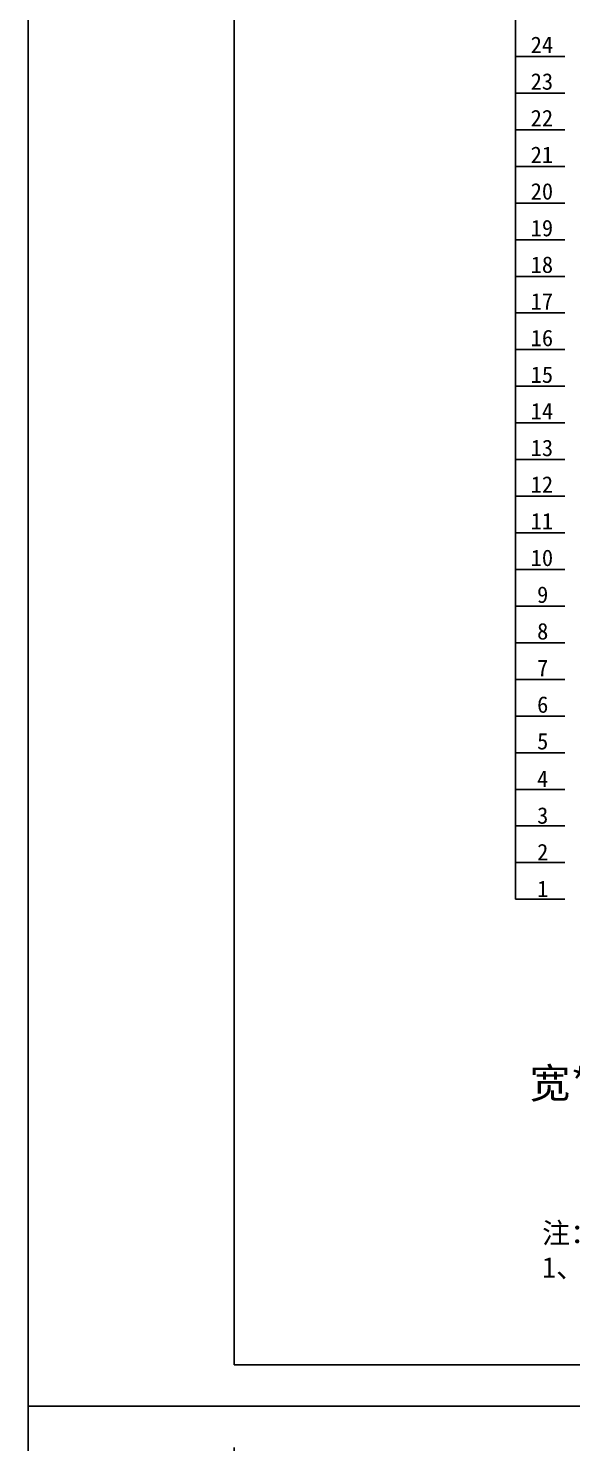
# Model space of a CAD drawing. Extents: x -75138 to 15640, y -12340 to 70479.
# Drawn here: x 3040 to 3699, y -6444 to -4729 of the extents above; entities that cross this region are included whole.
import ezdxf
from ezdxf.enums import TextEntityAlignment as Align

# ---------------------------------------------------------------- set-up
doc = ezdxf.new("R2010")
doc.units = 0
doc.linetypes.add('PHANTOM2', pattern=[1.25, 0.625, -0.125, 0.125, -0.125, 0.125, -0.125])
doc.layers.get('0').update_dxf_attribs({"linetype": 'CONTINUOUS'})
for name, color, linetype in [('假设轮廓', 4, 'PHANTOM2'), ('尺寸线', 3, 'CONTINUOUS'), ('轮廓线', 7, 'CONTINUOUS')]:
    doc.layers.add(name, color=color, linetype=linetype)
doc.styles.get("Standard").update_dxf_attribs({"font": 'SIMFANG.TTF'})
doc.styles.add('仿宋3.5', font='SIMFANG.TTF', dxfattribs={"width": 0.7, "height": 3.5})

# ---------------------------------------------------------------- blocks, each defined once
blk = doc.blocks.new('图框')
for p, q in [((3441.05, 1159.74), (3441.05, 1456.74)), ((3441.05, 1456.74), (3861.05, 1456.74)), ((3861.05, 1159.74), (3441.05, 1159.74))]:
    blk.add_line(p, q)
at = {"color": 1, "lineweight": -3}
for p, q in [((3466.05, 1164.74), (3466.05, 1451.74)), ((3856.05, 1164.74), (3466.05, 1164.74))]:
    blk.add_line(p, q, dxfattribs=at)
at = {"style": '仿宋3.5', "width": 0.8}
for tag, p in [('车站站名', (3771.33, 1184.32)), ('图纸名称', (3771.41, 1173.86))]:
    blk.add_attdef(tag, text='', height=4, dxfattribs=at).set_placement(p, align=Align.MIDDLE)

msp = doc.modelspace()

# ---------------------------------------------------------------- linework, layer by layer
at = {"layer": '尺寸线'}
for p, q in [((3630.8, -5785.2), (3630.8, -3651.6)), ((3630.8, -3740.5), (3630.8, -5785.2)), ((3630.8, -4762.9), (3690.8, -4762.9)), ((3630.8, -4807.3), (3690.8, -4807.3)), ((3630.8, -4851.8), (3690.8, -4851.8)), ((3630.8, -4896.2), (3690.8, -4896.2)), ((3630.8, -4940.7), (3690.8, -4940.7)), ((3630.8, -4985.1), (3690.8, -4985.1)), ((3630.8, -5029.6), (3690.8, -5029.6)), ((3630.8, -5074), (3690.8, -5074)), ((3630.8, -5118.5), (3690.8, -5118.5)), ((3630.8, -5162.9), (3690.8, -5162.9)), ((3630.8, -5207.4), (3690.8, -5207.4)), ((3630.8, -5251.8), (3690.8, -5251.8)), ((3630.8, -5296.3), (3690.8, -5296.3)), ((3630.8, -5340.7), (3690.8, -5340.7)), ((3630.8, -5385.2), (3690.8, -5385.2)), ((3630.8, -5429.6), (3690.8, -5429.6)), ((3630.8, -5474.1), (3690.8, -5474.1)), ((3630.8, -5518.5), (3690.8, -5518.5)), ((3630.8, -5563), (3690.8, -5563)), ((3630.8, -5607.4), (3690.8, -5607.4)), ((3630.8, -5651.9), (3690.8, -5651.9)), ((3630.8, -5696.3), (3690.8, -5696.3)), ((3630.8, -5740.8), (3690.8, -5740.8)), ((3630.8, -5785.2), (3690.8, -5785.2))]:
    msp.add_line(p, q, dxfattribs=at)

# ---------------------------------------------------------------- block references
at = {"xscale": 10.00048635606572, "yscale": 10.00048635606618, "zscale": 10.00048635606581}
for p in [(-31372.7, -17998), (-31372.7, -20968.2)]:
    msp.add_blockref('图框', p, dxfattribs=at)

# ---------------------------------------------------------------- texts
at = {"layer": '假设轮廓', "color": 7, "linetype": 'ByBlock', "insert": (3648, -5990.2), "char_height": 36, "width": 754.57, "attachment_point": 1}
msp.add_mtext('宽*深*高（600mm*800mm*2350mm）', dxfattribs=at)
at = {"layer": '尺寸线', "char_height": 20, "width": 83.799, "attachment_point": 1}
for s, insert in [('{\\fFangSong_GB2312|b0|i0|c134|p49;24}', (3649.2, -4738.7)), ('{\\fFangSong_GB2312|b0|i0|c134|p49;23}', (3649.2, -4783.2)), ('{\\fFangSong_GB2312|b0|i0|c134|p49;22}', (3649.2, -4827.6)), ('{\\fFangSong_GB2312|b0|i0|c134|p49;21}', (3649.2, -4872.1)), ('{\\fFangSong_GB2312|b0|i0|c134|p49;20}', (3649.2, -4916.5)), ('{\\fFangSong_GB2312|b0|i0|c134|p49;19}', (3649.2, -4961)), ('{\\fFangSong_GB2312|b0|i0|c134|p49;18}', (3649.2, -5005.4)), ('{\\fFangSong_GB2312|b0|i0|c134|p49;17}', (3649.2, -5049.9)), ('{\\fFangSong_GB2312|b0|i0|c134|p49;16}', (3649.2, -5094.3)), ('{\\fFangSong_GB2312|b0|i0|c134|p49;15}', (3649.2, -5138.8)), ('{\\fFangSong_GB2312|b0|i0|c134|p49;14}', (3649.2, -5183.2)), ('{\\fFangSong_GB2312|b0|i0|c134|p49;13}', (3649.2, -5227.7)), ('{\\fFangSong_GB2312|b0|i0|c134|p49;12}', (3649.2, -5272.1)), ('{\\fFangSong_GB2312|b0|i0|c134|p49;11}', (3649.2, -5316.6)), ('{\\fFangSong_GB2312|b0|i0|c134|p49;10}', (3649.2, -5361)), ('{\\fFangSong_GB2312|b0|i0|c134|p49;9}', (3657, -5405.7)), ('{\\fFangSong_GB2312|b0|i0|c134|p49;8}', (3657, -5450.1)), ('{\\fFangSong_GB2312|b0|i0|c134|p49;7}', (3657, -5494.6)), ('{\\fFangSong_GB2312|b0|i0|c134|p49;6}', (3657, -5539)), ('{\\fFangSong_GB2312|b0|i0|c134|p49;5}', (3657, -5583.5)), ('{\\fFangSong_GB2312|b0|i0|c134|p49;4}', (3657, -5629.1)), ('{\\fFangSong_GB2312|b0|i0|c134|p49;3}', (3657, -5673.6)), ('{\\fFangSong_GB2312|b0|i0|c134|p49;2}', (3657, -5718)), ('{\\fFangSong_GB2312|b0|i0|c134|p49;1}', (3657, -5762.6))]:
    msp.add_mtext(s, dxfattribs=dict(at, insert=insert))
at = {"layer": '轮廓线', "insert": (3663, -6177.6), "char_height": 25, "width": 8341.017, "attachment_point": 1}
msp.add_mtext('注：\\P1、系统结构图中所示物品及型号仅供参考，具体请依合同为准。', dxfattribs=at)

doc.saveas('drawing.dxf')
